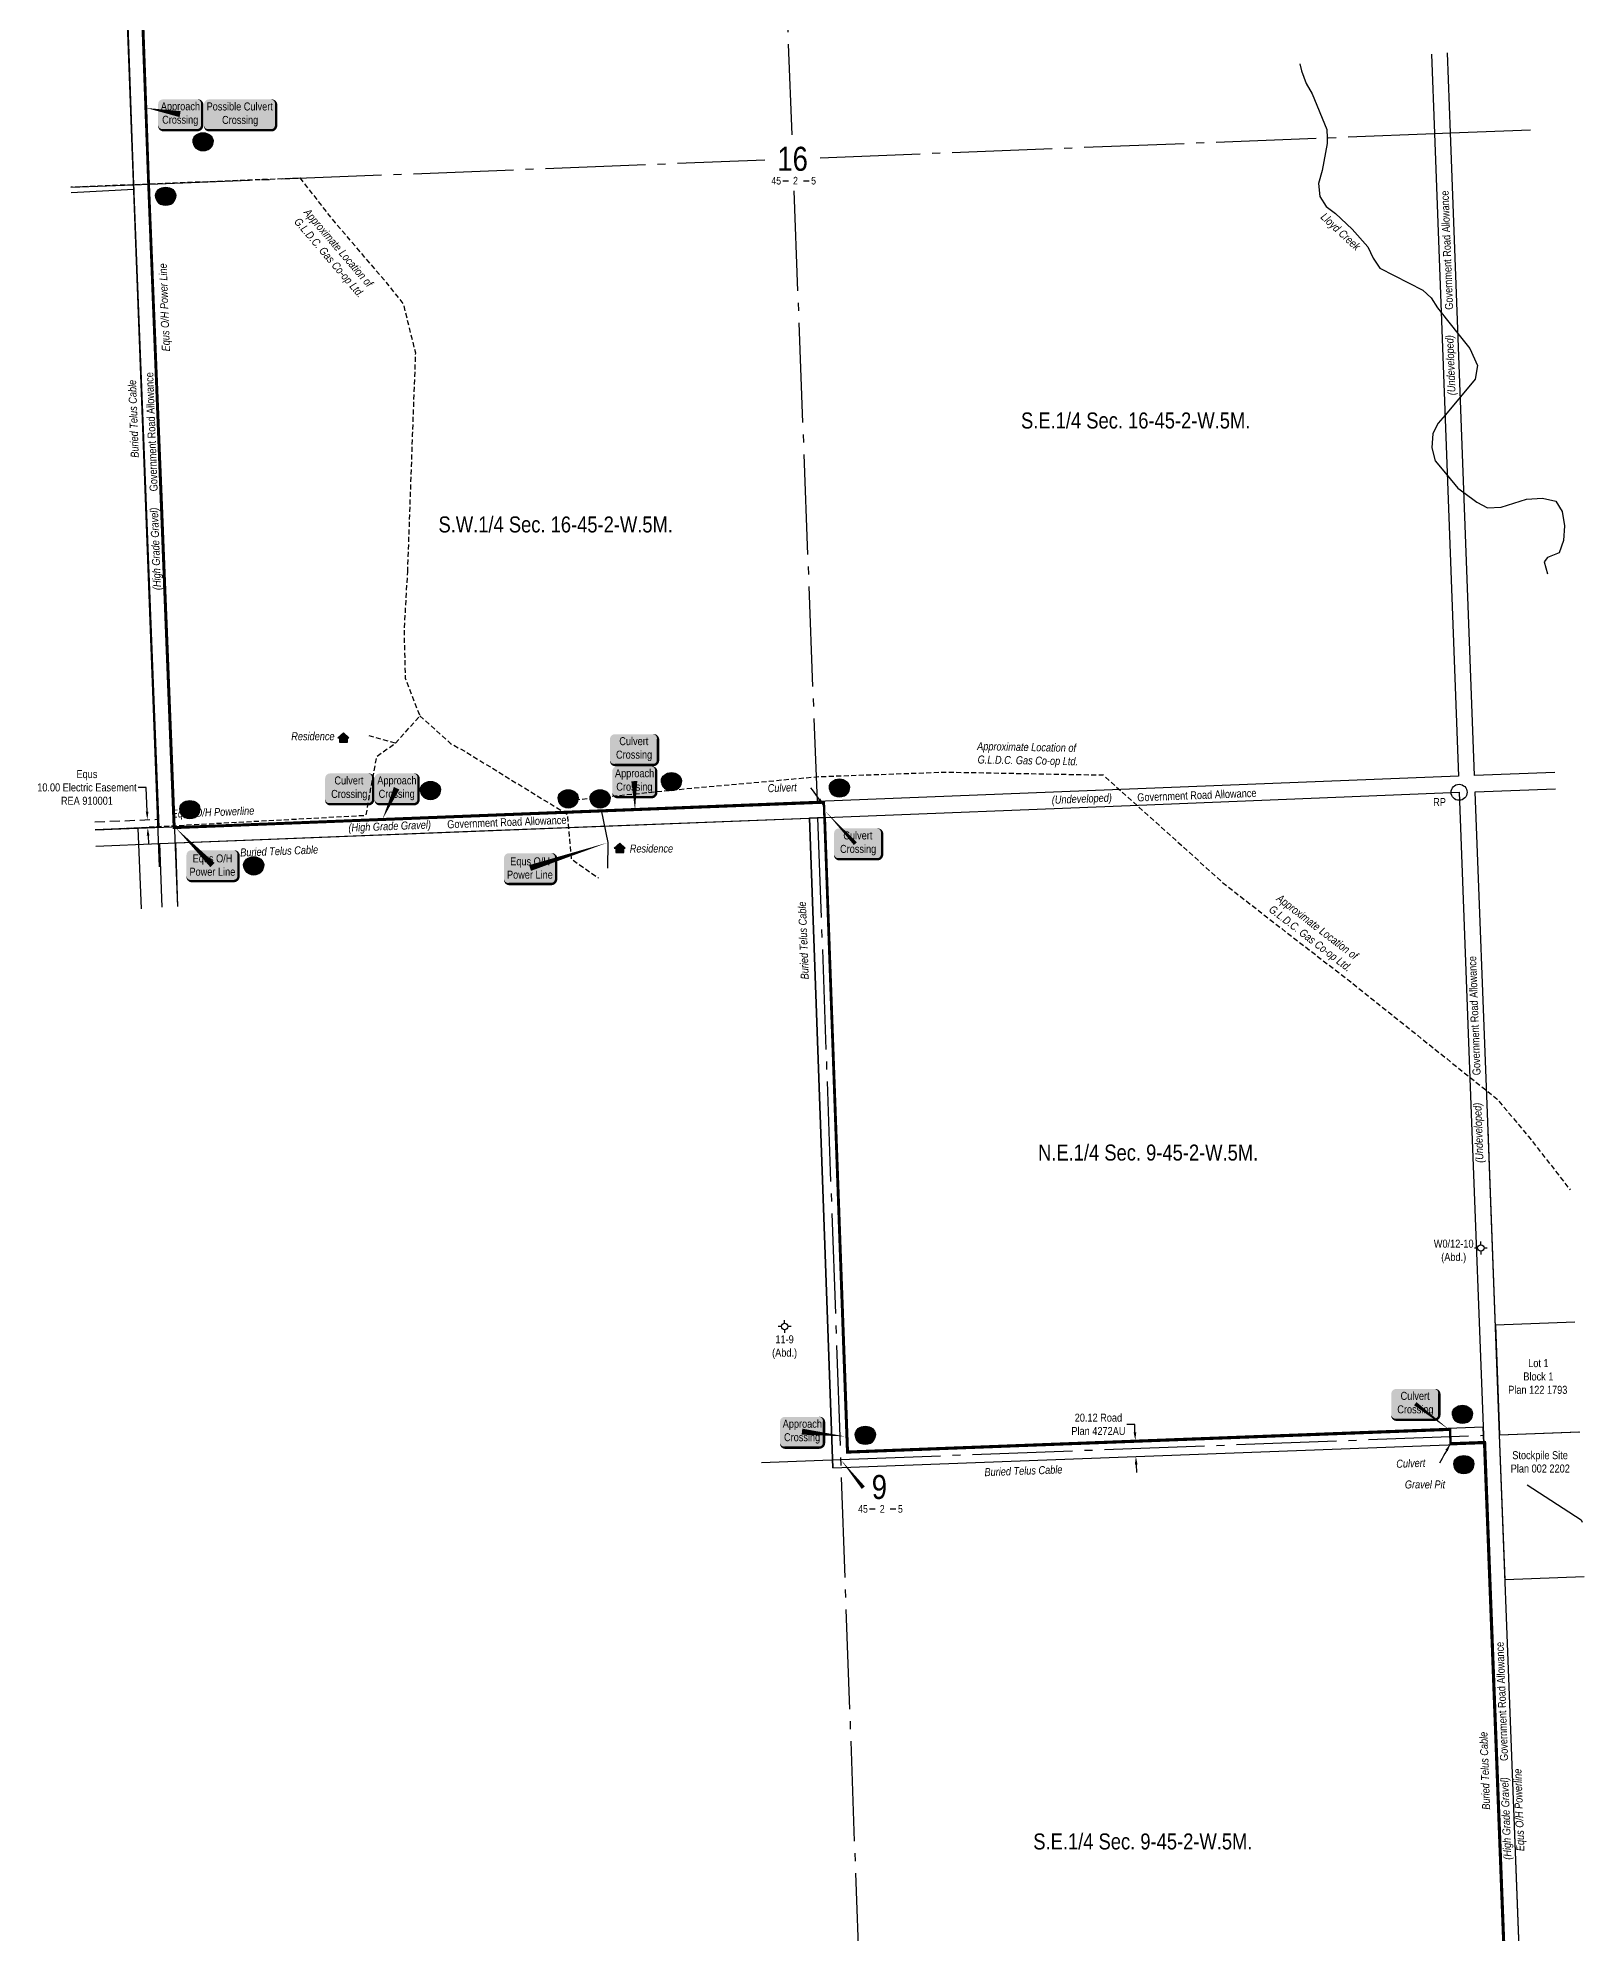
# Model space of a CAD drawing. Extents: x 685217 to 689013, y 5857541 to 5865900.
# Drawn here: x 685368 to 687300, y 5860285 to 5862653 of the extents above; entities that cross this region are included whole.
import ezdxf
from ezdxf.enums import TextEntityAlignment as Align

# ---------------------------------------------------------------- set-up
doc = ezdxf.new("R2010")
doc.units = 0
doc.header["$LTSCALE"] = 5
doc.header["$PDSIZE"] = 0.5
for name, pattern in [('foc-FLOWLINE', [3.75, 2.5, -1.25]), ('foc-QUARTERLINE', [33, 25, -3, 2, -3]), ('UG_PIPE', [1.875, 1.25, -0.625])]:
    doc.linetypes.add(name, pattern=pattern)
doc.layers.get('Defpoints').update_dxf_attribs({"color": 9})
for name, color, linetype in [('10', 1, 'Continuous'), ('35', 37, 'Continuous'), ('9', 3, 'Continuous'), ('AS-PIPE-UG', 44, 'UG_PIPE'), ('AS-PIPE-UG-T', 44, 'Continuous'), ('AS-POWER', 104, 'foc-POWER'), ('AS-POWER-T', 104, 'Continuous'), ('AS-RESIDENCE', 14, 'Continuous'), ('AS-TELEPHONE-T', 224, 'Continuous'), ('AS-TELUS', 224, 'foc-TEL'), ('C-SYMBOL', 7, 'Continuous'), ('CG-NOTES', 7, 'Continuous'), ('F-EZE', 190, 'foc-FLOWLINE'), ('F-RW', 190, 'Continuous'), ('F-WS-S', 190, 'Continuous'), ('L-ROAD-T', 7, 'Continuous'), ('L-SEC', 7, 'Continuous'), ('L-SECLBL', 7, 'Continuous'), ('L-SECQ', 8, 'foc-QUARTERLINE'), ('L-TITLEDB', 4, 'Continuous'), ('L-TITLEDB-T', 4, 'Continuous'), ('P-CROSSINGS', 250, 'Continuous'), ('T-WATER', 160, 'Continuous'), ('T-WATER-T', 170, 'Continuous')]:
    doc.layers.add(name, color=color, linetype=linetype)
doc.layers.add('F-RW-T', color=190, linetype='Continuous', lineweight=9)
doc.layers.add('T-TEXT', color=48, linetype='Continuous', lineweight=18)
doc.layers.add('P-PROPOSED-WL4', color=7, linetype='Continuous', true_color=0x5b5bc8)
doc.styles.add('175L', font='ARIALN.TTF', dxfattribs={"height": 20})
doc.styles.add('80', font='ARIALN.TTF', dxfattribs={"height": 10})
doc.styles.add('80CG', font='ARIALN.TTF', dxfattribs={"height": 10})
doc.styles.add('80L', font='ARIALN.TTF', dxfattribs={"height": 10})
doc.styles.add('80LS', font='ARIALNI.TTF', dxfattribs={"height": 10})
doc.styles.add('Crossing', font='ARIALN.TTF', dxfattribs={"height": 10})
doc.styles.add('foc-LtypeFont', font='ARIALN.TTF', dxfattribs={"height": 7.35})
doc.styles.add('SIMPLEX', font='ARIALN.TTF')
doc.styles.add('TXT', font='ARIALN.TTF', dxfattribs={"height": 0.2})
doc.linetypes.add('foc-POWER', pattern='A,6,-1,["P",foc-LtypeFont,S=0.2,R=0,X=-0.625,Y=-0.75],-1.24,4', length=12.24)
doc.linetypes.add('foc-TEL', pattern='A,2,-1,["T",foc-LtypeFont,S=0.2,R=0,X=-0.425,Y=-0.75],-1.24,8', length=12.24)
doc.dimstyles.new('Compass 5 000', dxfattribs={"dimscale": 5, "dimtxt": 9, "dimasz": 2, "dimexe": 0.2, "dimexo": 0.0625, "dimgap": 0.5, "dimtad": 0, "dimtih": 1, "dimtoh": 1, "dimzin": 0, "dimdsep": 46, "dimtxsty": '80CG', "dimcen": 0.1, "dimse1": 1, "dimse2": 1, "dimclrd": 256, "dimclrt": 256, "dimaunit": 1, "dimadec": 4, "dimazin": 0, "dimtfac": 0.06, "dimtofl": 0, "dimtmove": 0, "dimatfit": 1, "dimfxl": 0.2, "dimtolj": 1, "dimtzin": 0, "dimlwd": -1, "dimarcsym": 0})

# ---------------------------------------------------------------- blocks, each defined once
blk = doc.blocks.new('L-SECLBL')
at = {"layer": '9', "color": 7}
for p, q in [((-5.1, -27.8), (-12.3, -27.8)), ((20.7, -27.8), (13.5, -27.8))]:
    blk.add_line(p, q, dxfattribs=at)
at = {"layer": '10', "color": 2, "style": 'SIMPLEX'}
blk.add_attdef('SEC', text='', height=30, dxfattribs=at).set_placement((0, 0), align=Align.MIDDLE)
at = {"layer": '10', "color": 5, "style": '80L'}
blk.add_attdef('TWP', text='', height=9.5, dxfattribs=at).set_placement((-14.4, -27.4), align=Align.MIDDLE_RIGHT)
blk.add_attdef('RGE', text='', height=9.5, dxfattribs=at).set_placement((3.6, -27.4), align=Align.MIDDLE_CENTER)
blk.add_attdef('MER', text='', height=9.5, dxfattribs=at).set_placement((23.2, -27.4), align=Align.MIDDLE_LEFT)
blk = doc.blocks.new('*D388')
at = {"layer": 'Defpoints', "color": 0, "transparency": 16777216}
for p in [(686963.6, 5860909.2), (686739, 5860900.7), (686964.4, 5860889.1)]:
    blk.add_point(p, dxfattribs=at)
at = {"layer": 'L-TITLEDB-T', "transparency": 16777216}
for p, q in [((686738.2, 5860920.7), (686728.2, 5860920.7)), ((686738.6, 5860910.7), (686738.2, 5860920.7)), ((686740.1, 5860870.6), (686740.5, 5860860.6))]:
    blk.add_line(p, q, dxfattribs=at)
for points in [[(686740.2, 5860910.8), (686736.9, 5860910.6), (686739, 5860900.7)], [(686741.8, 5860870.7), (686738.4, 5860870.5), (686739.7, 5860880.6)]]:
    blk.add_solid(points, dxfattribs=at)
at = {"layer": 'L-TITLEDB-T', "transparency": 16777216, "insert": (686692.9, 5860920.7), "char_height": 10, "attachment_point": 5, "style": '80CG'}
blk.add_mtext('\\A1;20.12 Road\\PPlan 4272AU', dxfattribs=at)
blk = doc.blocks.new('GABD')
for p, q in [((-0.81, 0), (-1.62, 0)), ((0, 0.81), (0, 1.62)), ((1.62, 0), (0.81, 0)), ((0, -0.81), (0, -1.62))]:
    blk.add_line(p, q)
blk.add_circle((0, 0), 0.8)
blk = doc.blocks.new('*D406')
at = {"layer": 'Defpoints', "color": 0, "transparency": 16777216}
for p in [(685495.7, 5861676), (685496.1, 5861666), (685504.8, 5861676.3)]:
    blk.add_point(p, dxfattribs=at)
at = {"layer": 'F-WS-S', "transparency": 16777216}
for p, q in [((685503.1, 5861716.7), (685493.1, 5861716.7)), ((685504.4, 5861686.3), (685503.1, 5861716.7)), ((685505.6, 5861656.3), (685506, 5861646.4))]:
    blk.add_line(p, q, dxfattribs=at)
for points in [[(685506, 5861686.4), (685502.7, 5861686.3), (685504.8, 5861676.3)], [(685507.3, 5861656.4), (685503.9, 5861656.3), (685505.2, 5861666.3)]]:
    blk.add_solid(points, dxfattribs=at)
at = {"layer": 'F-WS-S', "transparency": 16777216, "insert": (685429.2, 5861716.7), "char_height": 10, "attachment_point": 5, "style": '80CG'}
blk.add_mtext('\\A1;Equs\\P10.00 Electric Easement\\PREA 910001', dxfattribs=at)
blk = doc.blocks.new('res_occ')
for points in [[(0.1, 0.89), (-1.26, -0.37), (1.46, -0.37)], [(-0.9, -1.43), (1.1, -1.43), (1.1, -0.37), (-0.9, -0.37)]]:
    blk.add_hatch(color=14).paths.add_polyline_path(points)
at = {"color": 14}
for points in [[(0.1, 0.89), (-1.26, -0.37), (1.46, -0.37)], [(-0.9, -1.43), (1.1, -1.43), (1.1, -0.37), (-0.9, -0.37)]]:
    blk.add_lwpolyline(points, close=True, dxfattribs=at)
blk = doc.blocks.new('xing2')
h = blk.add_hatch(color=50)
h.dxf.hatch_style = 1
edge = h.paths.add_edge_path()
edge.add_ellipse((0, 0), major_axis=(-12.5, 0), ratio=0.816297, start_angle=0, end_angle=360)
h = blk.add_hatch(color=250)
h.dxf.hatch_style = 1
edge = h.paths.add_edge_path()
edge.add_ellipse((0, -2), major_axis=(-12.5, 0), ratio=0.816297, start_angle=0, end_angle=180)
edge.add_line((12.5, -2), (12.5, 0))
edge.add_ellipse((0, 0), major_axis=(-12.5, 0), ratio=0.816297, start_angle=0, end_angle=180, ccw=False)
edge.add_line((-12.5, 0), (-12.5, -2))
at = {"color": 250}
blk.add_ellipse((0, 0), major_axis=(-12.5, 0), ratio=0.816297, dxfattribs=at)
blk.add_ellipse((0, -2), major_axis=(-12.5, 0), ratio=0.816297, start_param=0, end_param=3.141593, dxfattribs=at)
at = {"color": 250, "style": 'Crossing'}
blk.add_attdef('CROSSING', text='', height=9, dxfattribs=at).set_placement((0.1, 0), align=Align.MIDDLE_CENTER)
at = {"color": 250, "style": 'Crossing', "flags": 1}
for tag, p in [('DESCRIPTION', (0.1, -25.8)), ('OWNER', (0.1, -12.5)), ('LOCATION', (0.1, -39.3)), ('DWG_REF', (0.1, -52.8))]:
    blk.add_attdef(tag, text='', height=9, dxfattribs=at).set_placement(p, align=Align.MIDDLE_CENTER)
blk = doc.blocks.new('*U415')
at = {"layer": '35', "color": 3}
blk.add_circle((0, 0), 10, dxfattribs=at)
at = {"layer": '35', "color": 3, "style": '80'}
blk.add_attdef('RP_001', (-32.4, -17.2), '', height=10, dxfattribs=at)
blk = doc.blocks.new('*U419')
h = blk.add_hatch(color=254)
edge = h.paths.add_edge_path()
edge.add_line((-24, -20), (24, -20))
edge.add_arc((24, -14), 6, 270, 360)
edge.add_line((30, -14), (30, 12.5))
edge.add_arc((24, 12.5), 6, 0, 90)
edge.add_line((24, 18.5), (-24, 18.5))
edge.add_arc((-24, 12.5), 6, 90, 180)
edge.add_line((-30, 12.5), (-30, -14))
edge.add_arc((-24, -14), 6, 180, 270)
at = {"color": 160, "flags": 128}
blk.add_lwpolyline([(-24, -20, 3, 3, 0), (24, -20, 3, 3, 0.414214), (30, -14, 3, 3, 0), (30, 12.5, 3, 0, 0.414214), (24, 18.5, 0, 0, 0), (-24, 18.5, 0, 0, 0.414214), (-30, 12.5, 0, 0, 0), (-30, -14, 0, 3, 0.414214)], format="xyseb", close=True, dxfattribs=at)
at = {"color": 160, "style": '80'}
blk.add_attdef('ENTER_TEXT_001', (-26.8, -4.9), '', height=10, dxfattribs=at)
blk = doc.blocks.new('*U425')
h = blk.add_hatch(color=59)
edge = h.paths.add_edge_path()
edge.add_line((-21.5, -20), (21.5, -20))
edge.add_arc((21.5, -14), 6, 270, 360)
edge.add_line((27.5, -14), (27.5, 12.5))
edge.add_arc((21.5, 12.5), 6, 0, 90)
edge.add_line((21.5, 18.5), (-21.5, 18.5))
edge.add_arc((-21.5, 12.5), 6, 90, 180)
edge.add_line((-27.5, 12.5), (-27.5, -14))
edge.add_arc((-21.5, -14), 6, 180, 270)
at = {"color": 1, "flags": 128}
blk.add_lwpolyline([(-21.5, -20, 3, 3, 0), (21.5, -20, 3, 3, 0.414214), (27.5, -14, 3, 3, 0), (27.5, 12.5, 3, 0, 0.414214), (21.5, 18.5, 0, 0, 0), (-21.5, 18.5, 0, 0, 0.414214), (-27.5, 12.5, 0, 0, 0), (-27.5, -14, 0, 3, 0.414214)], format="xyseb", close=True, dxfattribs=at)
blk.add_lwpolyline([(54.3, -6, 0, 7.5, 0), (0, 0, 0, 0, 0)], format="xyseb", dxfattribs=at)
at = {"color": 1, "style": '80'}
blk.add_attdef('ENTER_TEXT_001', (-36, -5), '', height=10, dxfattribs=at)
blk = doc.blocks.new('*U426')
h = blk.add_hatch(color=255)
edge = h.paths.add_edge_path()
edge.add_line((-26.5, -20), (26.5, -20))
edge.add_arc((26.5, -14), 6, 270, 360)
edge.add_line((32.5, -14), (32.5, 12.5))
edge.add_arc((26.5, 12.5), 6, 0, 90)
edge.add_line((26.5, 18.5), (-26.5, 18.5))
edge.add_arc((-26.5, 12.5), 6, 90, 180)
edge.add_line((-32.5, 12.5), (-32.5, -14))
edge.add_arc((-26.5, -14), 6, 180, 270)
at = {"color": 104, "flags": 128}
blk.add_lwpolyline([(97.2, 31.8, 0, 7.5, 0), (0, 0, 0, 0, 0)], format="xyseb", dxfattribs=at)
blk.add_lwpolyline([(-26.5, -20, 3, 3, 0), (26.5, -20, 3, 3, 0.414214), (32.5, -14, 3, 3, 0), (32.5, 12.5, 3, 0, 0.414214), (26.5, 18.5, 0, 0, 0), (-26.5, 18.5, 0, 0, 0.414214), (-32.5, 12.5, 0, 0, 0), (-32.5, -14, 0, 3, 0.414214)], format="xyseb", close=True, dxfattribs=at)
at = {"color": 104, "style": '80'}
blk.add_attdef('ENTER_TEXT_001', (-26.8, -4.9), '', height=10, dxfattribs=at)
blk = doc.blocks.new('*U427')
h = blk.add_hatch(color=59)
edge = h.paths.add_edge_path()
edge.add_line((-21.5, -20), (21.5, -20))
edge.add_arc((21.5, -14), 6, 270, 360)
edge.add_line((27.5, -14), (27.5, 12.5))
edge.add_arc((21.5, 12.5), 6, 0, 90)
edge.add_line((21.5, 18.5), (-21.5, 18.5))
edge.add_arc((-21.5, 12.5), 6, 90, 180)
edge.add_line((-27.5, 12.5), (-27.5, -14))
edge.add_arc((-21.5, -14), 6, 180, 270)
at = {"color": 1, "flags": 128}
blk.add_lwpolyline([(-21.5, -20, 3, 3, 0), (21.5, -20, 3, 3, 0.414214), (27.5, -14, 3, 3, 0), (27.5, 12.5, 3, 0, 0.414214), (21.5, 18.5, 0, 0, 0), (-21.5, 18.5, 0, 0, 0.414214), (-27.5, 12.5, 0, 0, 0), (-27.5, -14, 0, 3, 0.414214)], format="xyseb", close=True, dxfattribs=at)
blk.add_lwpolyline([(0.9, -36.3, 0, 7.5, 0), (0, 0, 0, 0, 0)], format="xyseb", dxfattribs=at)
at = {"color": 1, "style": '80'}
blk.add_attdef('ENTER_TEXT_001', (-36, -5), '', height=10, dxfattribs=at)
blk = doc.blocks.new('*U428')
h = blk.add_hatch(color=59)
edge = h.paths.add_edge_path()
edge.add_line((-21.5, -20), (21.5, -20))
edge.add_arc((21.5, -14), 6, 270, 360)
edge.add_line((27.5, -14), (27.5, 12.5))
edge.add_arc((21.5, 12.5), 6, 0, 90)
edge.add_line((21.5, 18.5), (-21.5, 18.5))
edge.add_arc((-21.5, 12.5), 6, 90, 180)
edge.add_line((-27.5, 12.5), (-27.5, -14))
edge.add_arc((-21.5, -14), 6, 180, 270)
at = {"color": 1, "flags": 128}
blk.add_lwpolyline([(-21.5, -20, 3, 3, 0), (21.5, -20, 3, 3, 0.414214), (27.5, -14, 3, 3, 0), (27.5, 12.5, 3, 0, 0.414214), (21.5, 18.5, 0, 0, 0), (-21.5, 18.5, 0, 0, 0.414214), (-27.5, 12.5, 0, 0, 0), (-27.5, -14, 0, 3, 0.414214)], format="xyseb", close=True, dxfattribs=at)
blk.add_lwpolyline([(-17.7, -38.9, 0, 7.5, 0), (0, 0, 0, 0, 0)], format="xyseb", dxfattribs=at)
at = {"color": 1, "style": '80'}
blk.add_attdef('ENTER_TEXT_001', (-36, -5), '', height=10, dxfattribs=at)
blk = doc.blocks.new('*U429')
h = blk.add_hatch(color=255)
edge = h.paths.add_edge_path()
edge.add_line((-26.5, -20), (26.5, -20))
edge.add_arc((26.5, -14), 6, 270, 360)
edge.add_line((32.5, -14), (32.5, 12.5))
edge.add_arc((26.5, 12.5), 6, 0, 90)
edge.add_line((26.5, 18.5), (-26.5, 18.5))
edge.add_arc((-26.5, 12.5), 6, 90, 180)
edge.add_line((-32.5, 12.5), (-32.5, -14))
edge.add_arc((-26.5, -14), 6, 180, 270)
at = {"color": 104, "flags": 128}
blk.add_lwpolyline([(-46.8, 47.3, 0, 7.5, 0), (0, 0, 0, 0, 0)], format="xyseb", dxfattribs=at)
blk.add_lwpolyline([(-26.5, -20, 3, 3, 0), (26.5, -20, 3, 3, 0.414214), (32.5, -14, 3, 3, 0), (32.5, 12.5, 3, 0, 0.414214), (26.5, 18.5, 0, 0, 0), (-26.5, 18.5, 0, 0, 0.414214), (-32.5, 12.5, 0, 0, 0), (-32.5, -14, 0, 3, 0.414214)], format="xyseb", close=True, dxfattribs=at)
at = {"color": 104, "style": '80'}
blk.add_attdef('ENTER_TEXT_001', (-26.8, -4.9), '', height=10, dxfattribs=at)
blk = doc.blocks.new('*U430')
h = blk.add_hatch(color=59)
edge = h.paths.add_edge_path()
edge.add_line((-21.5, -20), (21.5, -20))
edge.add_arc((21.5, -14), 6, 270, 360)
edge.add_line((27.5, -14), (27.5, 12.5))
edge.add_arc((21.5, 12.5), 6, 0, 90)
edge.add_line((21.5, 18.5), (-21.5, 18.5))
edge.add_arc((-21.5, 12.5), 6, 90, 180)
edge.add_line((-27.5, 12.5), (-27.5, -14))
edge.add_arc((-21.5, -14), 6, 180, 270)
at = {"color": 1, "flags": 128}
blk.add_lwpolyline([(-42.6, 7.8, 0, 7.5, 0), (0, 0, 0, 0, 0)], format="xyseb", dxfattribs=at)
blk.add_lwpolyline([(-21.5, -20, 3, 3, 0), (21.5, -20, 3, 3, 0.414214), (27.5, -14, 3, 3, 0), (27.5, 12.5, 3, 0, 0.414214), (21.5, 18.5, 0, 0, 0), (-21.5, 18.5, 0, 0, 0.414214), (-27.5, 12.5, 0, 0, 0), (-27.5, -14, 0, 3, 0.414214)], format="xyseb", close=True, dxfattribs=at)
at = {"color": 1, "style": '80'}
blk.add_attdef('ENTER_TEXT_001', (-36, -5), '', height=10, dxfattribs=at)
blk = doc.blocks.new('*U449')
h = blk.add_hatch(color=254)
edge = h.paths.add_edge_path()
edge.add_line((-39, -20), (39, -20))
edge.add_arc((39, -14), 6, 270, 360)
edge.add_line((45, -14), (45, 12.5))
edge.add_arc((39, 12.5), 6, 0, 90)
edge.add_line((39, 18.5), (-39, 18.5))
edge.add_arc((-39, 12.5), 6, 90, 180)
edge.add_line((-45, 12.5), (-45, -14))
edge.add_arc((-39, -14), 6, 180, 270)
at = {"color": 160, "flags": 128}
blk.add_lwpolyline([(-39, -20, 3, 3, 0), (39, -20, 3, 3, 0.414214), (45, -14, 3, 3, 0), (45, 12.5, 3, 0, 0.414214), (39, 18.5, 0, 0, 0), (-39, 18.5, 0, 0, 0.414214), (-45, 12.5, 0, 0, 0), (-45, -14, 0, 3, 0.414214)], format="xyseb", close=True, dxfattribs=at)
at = {"color": 160, "style": '80'}
blk.add_attdef('ENTER_TEXT_001', (-26.8, -4.9), '', height=10, dxfattribs=at)

msp = doc.modelspace()

# ---------------------------------------------------------------- linework, layer by layer
at = {"layer": 'AS-PIPE-UG', "flags": 128}
for points in [[(685829.969, 5861986.127), (685836.158, 5862157.526), (685839.951, 5862259.374), (685824.734, 5862321.136), (685803.455, 5862347.732), (685739.576, 5862422.256), (685695.83, 5862478.191), (685409.271, 5862466.789)], [(685814.646, 5861772.004), (685845.271, 5861806.347), (685827.192, 5861852.834), (685825.794, 5861913.264), (685829.969, 5861986.127)], [(685845.271, 5861806.347), (685883.357, 5861771.702), (685901.923, 5861761.495), (686029.216, 5861683.372), (686034.175, 5861627.406), (686068.531, 5861603.462)], [(685450.656, 5861664.318), (685777.958, 5861681.957), (685785.397, 5861723.732), (685791.417, 5861755.753), (685814.646, 5861772.004), (685781.667, 5861781.277)], [(686038.584, 5861701.244), (686202.966, 5861717.632), (686344.374, 5861730.284), (686502.017, 5861735.958), (686698.911, 5861732.304), (686848.542, 5861597.569), (686927.533, 5861535.806), (687006.164, 5861475.308), (687190.617, 5861327.687), (687230.42, 5861280.363), (687282.106, 5861214.029)]]:
    msp.add_lwpolyline(points, dxfattribs=at)
at = {"layer": 'AS-POWER', "flags": 128}
for points in [[(685542.804, 5861567.757), (685507.515, 5862470.797), (685478.189, 5863273.084), (685448.923, 5864076.216), (685419.389, 5864879.369)], [(685439.378, 5861663.641), (686036.585, 5861687.124), (686071.781, 5861688.499), (686080.029, 5861647.841), (686079.569, 5861615.666)], [(685497.383, 5861565.179), (685493.253, 5861665.847)], [(687285.584, 5858497.665), (687254.93, 5859300.51), (687224.731, 5860104.658), (687194.103, 5860907.823), (687179.635, 5861289.064)]]:
    msp.add_lwpolyline(points, dxfattribs=at)
at = {"layer": 'AS-TELUS'}
for p, q in [((685519.682, 5861617.58), (685455.159, 5863322.433)), ((685519.993, 5861646.812), (686332.031, 5861678.533)), ((686361.022, 5860866.268), (686332.031, 5861678.533)), ((686361.022, 5860866.268), (687174.383, 5860897.017)), ((687204.629, 5860103.929), (687174.383, 5860897.017))]:
    msp.add_line(p, q, dxfattribs=at)
at = {"layer": 'AS-TELUS', "flags": 128}
msp.add_lwpolyline([(687228.407, 5860845.195), (687296.186, 5860801.565), (687297.181, 5860798.592)], dxfattribs=at)
at = {"layer": 'F-EZE'}
msp.add_lwpolyline([(685439.004, 5861673.636), (685518.803, 5861676.909), (685519.198, 5861666.911), (685439.379, 5861663.636)], dxfattribs=at)
at = {"layer": 'F-RW'}
msp.add_lwpolyline([(685409.27, 5862466.813), (685487.421, 5862470.007), (685487.665, 5862463.846), (685409.535, 5862459.746)], dxfattribs=at)
at = {"layer": 'L-SEC'}
for p, q in [((685472.755, 5862871.144), (685487.421, 5862470.007)), ((685507.52, 5862470.797), (685492.854, 5862871.941)), ((687109.098, 5862633.229), (687112.812, 5862533.966)), ((687132.913, 5862534.724), (687129.171, 5862634.722)), ((687112.812, 5862533.966), (687127.788, 5862132.344)), ((687147.887, 5862133.104), (687132.913, 5862534.724)), ((685487.421, 5862470.007), (685503.309, 5862068.459)), ((685523.408, 5862069.247), (685507.52, 5862470.797)), ((687127.788, 5862132.344), (687142.76, 5861730.723)), ((687162.86, 5861731.485), (687147.887, 5862133.104)), ((685503.309, 5862068.459), (685519.198, 5861666.911)), ((685539.297, 5861667.696), (685523.408, 5862069.247)), ((687142.76, 5861730.723), (686742.038, 5861714.873)), ((687263.19, 5861735.291), (687162.86, 5861731.485)), ((686742.038, 5861714.873), (686341.317, 5861699.024)), ((686742.795, 5861694.773), (687143.509, 5861710.622)), ((687143.509, 5861710.622), (687158.755, 5861308.844)), ((687163.609, 5861711.385), (687263.949, 5861715.192)), ((687178.856, 5861309.604), (687163.609, 5861711.385)), ((685940.307, 5861683.36), (685539.297, 5861667.696)), ((686341.317, 5861699.024), (685940.307, 5861683.36)), ((686342.079, 5861678.924), (686742.795, 5861694.773)), ((685519.198, 5861666.911), (685439.378, 5861663.641)), ((685540.093, 5861647.598), (685941.086, 5861663.261)), ((685941.086, 5861663.261), (686342.079, 5861678.924)), ((685440.132, 5861643.54), (685519.993, 5861646.812)), ((685519.993, 5861646.812), (685522.704, 5861566.972)), ((685542.804, 5861567.757), (685540.093, 5861647.598)), ((687158.755, 5861308.844), (687174.002, 5860907.067)), ((687194.103, 5860907.823), (687178.856, 5861309.604)), ((687174.002, 5860907.067), (687189.317, 5860505.498)), ((687209.417, 5860506.241), (687194.103, 5860907.823)), ((687189.317, 5860505.498), (687204.63, 5860103.929)), ((687224.731, 5860104.658), (687209.417, 5860506.241))]:
    msp.add_line(p, q, dxfattribs=at)
at = {"layer": 'L-SECLBL', "flags": 128}
msp.add_lwpolyline([(686370.823, 5860876.814, 0, 5, 0), (686399.14, 5860841.613, 0, 0, 0)], format="xyseb", dxfattribs=at)
at = {"layer": 'L-SECQ'}
for p, q in [((686280.335, 5863305.148), (686309.676, 5862532.388)), ((687132.913, 5862534.724), (687232.842, 5862538.494)), ((686345.232, 5862503.761), (687112.812, 5862533.966)), ((687112.812, 5862533.966), (687132.913, 5862534.724)), ((685507.52, 5862470.797), (686276.003, 5862501.037)), ((685409.269, 5862466.818), (685487.421, 5862470.007)), ((685487.421, 5862470.007), (685507.52, 5862470.797)), ((686312.331, 5862462.44), (686341.317, 5861699.024)), ((686342.079, 5861678.924), (686399.629, 5860072.977)), ((686370.823, 5860876.814), (687174.002, 5860907.067)), ((687194.103, 5860907.823), (687294.313, 5860911.593)), ((686272.051, 5860873.094), (686370.823, 5860876.814))]:
    msp.add_line(p, q, dxfattribs=at)
at = {"layer": 'L-TITLEDB', "flags": 128}
for points in [[(687174.383, 5860897.017), (687173.62, 5860917.12), (686380.474, 5860887.19), (686352.126, 5861679.319), (686332.031, 5861678.533), (686361.022, 5860866.268), (687174.383, 5860897.017)], [(687288.108, 5861048.62), (687188.939, 5861044.868), (687194.124, 5860907.826), (687293.083, 5860911.527)], [(687299.665, 5860730.135), (687201.041, 5860726.482), (687194.124, 5860907.826), (687293.082, 5860911.542)]]:
    msp.add_lwpolyline(points, dxfattribs=at)
at = {"layer": 'P-PROPOSED-WL4', "linetype": 'Continuous', "flags": 128}
msp.add_lwpolyline([(687267.004, 5858496.461, 3, 3, 0), (687240.562, 5859188.953, 3, 3, 0), (687257.664, 5859189.606, 3, 3, 0), (687253.436, 5859300.452, 3, 3, 0), (687238.274, 5859704.05, 3, 3, 0), (687221.172, 5859703.406, 3, 3, 0), (687206.128, 5860103.987, 3, 3, 0), (687175.824, 5860898.586, 3, 3, 0), (687132.854, 5860896.948, 3, 3, 0), (687132.207, 5860914.056, 3, 3, 0), (686379.047, 5860885.638, 3, 3, 0), (686350.627, 5861679.263, 3, 3, 0), (686349.889, 5861697.865, 3, 3, 0), (685537.848, 5861666.14, 3, 3, 0), (685506.016, 5862470.74, 3, 3, 0), (685476.69, 5863273.03, 3, 3, 0), (685447.424, 5864076.161, 3, 3, 0), (685417.835, 5864880.808, 3, 3, 0), (686610.664, 5864927.416, 3, 3, 0), (686609.854, 5864947.514, 0, 0, 0)], format="xyseb", dxfattribs=at)
at = {"layer": 'T-TEXT', "const_width": 2, "flags": 128}
for points in [[(685502.575, 5862560.966), (685502.219, 5862572.217)], [(686350.489, 5861682.562), (686350.133, 5861693.813)], [(687132.918, 5860896.703), (687132.562, 5860907.953)]]:
    msp.add_lwpolyline(points, dxfattribs=at)
at = {"layer": 'T-WATER', "linetype": 'Continuous'}
msp.add_lwpolyline([(686944.391, 5862620.977), (686946.55, 5862612.272), (686952.564, 5862596.509), (686959.761, 5862583.372), (686978.439, 5862538.995), (686978.579, 5862528.665), (686978.676, 5862521.43), (686972.437, 5862487.652), (686968.054, 5862471.686), (686969.578, 5862455.421), (686977.597, 5862442.913), (686989.06, 5862433.821), (687010.038, 5862414.321), (687029.406, 5862392.545), (687035.97, 5862378.357), (687044.294, 5862365.863), (687098.069, 5862338.067), (687108.529, 5862328.528), (687116.673, 5862316.025), (687121.148, 5862310.377), (687142.122, 5862283.957), (687156.943, 5862265.291), (687166.467, 5862243.88), (687163.623, 5862226.761), (687145.096, 5862204.839), (687125.927, 5862182.154), (687117.365, 5862171.996), (687110.557, 5862158.966), (687109.367, 5862141.239), (687113.725, 5862124.766), (687128.736, 5862106.785), (687142.052, 5862090.875), (687149.59, 5862085.266), (687165.562, 5862073.385), (687178.806, 5862066.157), (687196.261, 5862066.946), (687227.77, 5862077.201), (687247.752, 5862078.13), (687264.323, 5862074.441), (687272.143, 5862061.388), (687275.048, 5862043.607), (687273.871, 5862025.218), (687268.742, 5862009.949), (687254.029, 5862004.256), (687249.601, 5861998.55), (687253.804, 5861983.708)], dxfattribs=at)
at = {"layer": 'T-WATER-T', "color": 160, "flags": 128}
for points in [[(686351.967, 5861686.735, 0, 4.998, 0), (686389.234, 5861646.429, 0, 0, 0)], [(687132.105, 5860913.339, 0, 4.998, 0), (687088.789, 5860946.528, 0, 0, 0)]]:
    msp.add_lwpolyline(points, format="xyseb", dxfattribs=at)

# ---------------------------------------------------------------- block references
at = {"layer": '35'}
msp.add_blockref('*U415', (687143.509, 5861710.622), dxfattribs=at).add_auto_attribs({'RP_001': 'RP'})
at = {"layer": 'AS-POWER-T'}
ref = msp.add_blockref('*U429', (685586.078, 5861619.724), dxfattribs=dict(at, xscale=0.9998299877283919, yscale=0.9998299877283919, zscale=0.9998299877283919))
ref.add_attrib('ENTER_TEXT_001', 'Equs O/H', (685561.273, 5861623.05), dxfattribs={"layer": '0', "color": 104, "height": 9.9983, "style": '80'})
ref.add_attrib('ENTER_TEXT_002', 'Power Line', (685557.239, 5861606.386), dxfattribs={"layer": '0', "color": 104, "height": 9.9983, "style": '80'})
ref = msp.add_blockref('*U426', (685982.836, 5861616.035), dxfattribs=dict(at, xscale=0.9998299877283919, yscale=0.9998299877283919, zscale=0.9998299877283919))
ref.add_attrib('ENTER_TEXT_001', 'Equs O/H', (685958.031, 5861619.361), dxfattribs={"layer": '0', "color": 104, "height": 9.9983, "style": '80'})
ref.add_attrib('ENTER_TEXT_002', 'Power Line', (685953.997, 5861602.697), dxfattribs={"layer": '0', "color": 104, "height": 9.9983, "style": '80'})
at = {"layer": 'AS-RESIDENCE', "xscale": 5, "yscale": 5, "zscale": 5}
for p in [(685749.113, 5861780.563), (686094.355, 5861642.709)]:
    msp.add_blockref('res_occ', p, dxfattribs=at)
at = {"layer": 'CG-NOTES'}
ref = msp.add_blockref('*U430', (685545.623, 5862558.153), dxfattribs=dict(at, xscale=0.999081924950458, yscale=0.999081924950458, zscale=0.999081924950458))
ref.add_attrib('ENTER_TEXT_001', 'Approach', (685521.521, 5862563.041), dxfattribs={"layer": '0', "color": 1, "height": 9.9908, "style": '80'})
ref.add_attrib('ENTER_TEXT_002', 'Crossing', (685523.167, 5862546.212), dxfattribs={"layer": '0', "color": 1, "height": 9.9908, "style": '80'})
ref = msp.add_blockref('*U449', (685620.492, 5862557.995), dxfattribs=dict(at, xscale=1.000131017163248, yscale=1.000131017163248, zscale=1.000131017163248))
ref.add_attrib('ENTER_TEXT_001', 'Possible Culvert', (685578.696, 5862562.799), dxfattribs={"layer": '0', "color": 160, "height": 10.00131, "style": '80'})
ref.add_attrib('ENTER_TEXT_002', 'Crossing', (685598.013, 5862545.952), dxfattribs={"layer": '0', "color": 160, "height": 10.0013, "style": '80'})
ref = msp.add_blockref('*U419', (686112.682, 5861764.78), dxfattribs=dict(at, xscale=1.000131017163248, yscale=1.000131017163248, zscale=1.000131017163248))
ref.add_attrib('ENTER_TEXT_001', 'Culvert', (686094.299, 5861769.584), dxfattribs={"layer": '0', "color": 160, "height": 10.0013, "style": '80'})
ref.add_attrib('ENTER_TEXT_002', 'Crossing', (686090.203, 5861752.738), dxfattribs={"layer": '0', "color": 160, "height": 10.0013, "style": '80'})
ref = msp.add_blockref('*U419', (685756.83, 5861715.685), dxfattribs=dict(at, xscale=1.000131017163248, yscale=1.000131017163248, zscale=1.000131017163248))
ref.add_attrib('ENTER_TEXT_001', 'Culvert', (685738.447, 5861720.489), dxfattribs={"layer": '0', "color": 160, "height": 10.0013, "style": '80'})
ref.add_attrib('ENTER_TEXT_002', 'Crossing', (685734.351, 5861703.642), dxfattribs={"layer": '0', "color": 160, "height": 10.0013, "style": '80'})
ref = msp.add_blockref('*U428', (685816.095, 5861715.688), dxfattribs=dict(at, xscale=0.999081924950458, yscale=0.999081924950458, zscale=0.999081924950458))
ref.add_attrib('ENTER_TEXT_001', 'Approach', (685791.994, 5861720.576), dxfattribs={"layer": '0', "color": 1, "height": 9.9908, "style": '80'})
ref.add_attrib('ENTER_TEXT_002', 'Crossing', (685793.64, 5861703.747), dxfattribs={"layer": '0', "color": 1, "height": 9.9908, "style": '80'})
ref = msp.add_blockref('*U427', (686113.045, 5861724.591), dxfattribs=dict(at, xscale=0.999081924950458, yscale=0.999081924950458, zscale=0.999081924950458))
ref.add_attrib('ENTER_TEXT_001', 'Approach', (686088.944, 5861729.479), dxfattribs={"layer": '0', "color": 1, "height": 9.9908, "style": '80'})
ref.add_attrib('ENTER_TEXT_002', 'Crossing', (686090.59, 5861712.65), dxfattribs={"layer": '0', "color": 1, "height": 9.9908, "style": '80'})
ref = msp.add_blockref('*U419', (686392.595, 5861646.971), dxfattribs=dict(at, xscale=1.000131017163248, yscale=1.000131017163248, zscale=1.000131017163248))
ref.add_attrib('ENTER_TEXT_001', 'Culvert', (686374.212, 5861651.775), dxfattribs={"layer": '0', "color": 160, "height": 10.0013, "style": '80'})
ref.add_attrib('ENTER_TEXT_002', 'Crossing', (686370.116, 5861634.929), dxfattribs={"layer": '0', "color": 160, "height": 10.0013, "style": '80'})
ref = msp.add_blockref('*U419', (687088.789, 5860946.528), dxfattribs=dict(at, xscale=1.000131017163248, yscale=1.000131017163248, zscale=1.000131017163248))
ref.add_attrib('ENTER_TEXT_001', 'Culvert', (687070.406, 5860951.332), dxfattribs={"layer": '0', "color": 160, "height": 10.0013, "style": '80'})
ref.add_attrib('ENTER_TEXT_002', 'Crossing', (687066.309, 5860934.486), dxfattribs={"layer": '0', "color": 160, "height": 10.0013, "style": '80'})
ref = msp.add_blockref('*U425', (686322.561, 5860911.632), dxfattribs=dict(at, xscale=0.999081924950458, yscale=0.999081924950458, zscale=0.999081924950458))
ref.add_attrib('ENTER_TEXT_001', 'Approach', (686298.46, 5860916.519), dxfattribs={"layer": '0', "color": 1, "height": 9.9908, "style": '80'})
ref.add_attrib('ENTER_TEXT_002', 'Crossing', (686300.106, 5860899.691), dxfattribs={"layer": '0', "color": 1, "height": 9.9908, "style": '80'})
at = {"layer": 'F-WS-S', "color": 2, "xscale": 5, "yscale": 5, "zscale": 5}
for p in [(687170.673, 5861141.122), (686300.891, 5861043.032)]:
    msp.add_blockref('GABD', p, dxfattribs=at)
at = {"layer": 'L-SECLBL'}
for p, values in [((686310.814, 5862502.407), {'SEC': '16', 'TWP': '45', 'RGE': '2', 'MER': '5'}), ((686419.237, 5860842.479), {'SEC': '9', 'TWP': '45', 'RGE': '2', 'MER': '5'})]:
    msp.add_blockref('L-SECLBL', p, dxfattribs=at).add_auto_attribs(values)
at = {"layer": 'P-CROSSINGS'}
for p, values in [((685574.223, 5862524.781), {'CROSSING': 'X31'}), ((685527.57, 5862456.618), {'CROSSING': 'X30'}), ((686159.446, 5861725.057), {'CROSSING': 'X24'}), ((685858.38, 5861714.025), {'CROSSING': 'X27'}), ((686030.421, 5861703.617), {'CROSSING': 'X26'}), ((686070.322, 5861703.617), {'CROSSING': 'X25'}), ((686369.293, 5861717.071), {'CROSSING': 'X23'}), ((685557.735, 5861690.104), {'CROSSING': 'X29'}), ((685637.517, 5861619.914), {'CROSSING': 'X28'}), ((687147.582, 5860934.35), {'CROSSING': 'X21'}), ((686401.693, 5860908.21), {'CROSSING': 'X22'})]:
    msp.add_blockref('xing2', p, dxfattribs=at).add_auto_attribs(values)

# ---------------------------------------------------------------- texts
at = {"layer": 'AS-PIPE-UG-T', "char_height": 10, "attachment_point": 1, "style": '175L'}
for insert, rotation in [((685702.125, 5862447.079), 310.601866), ((686533.959, 5861773.51), 358.936787), ((686914.515, 5861588.701), 322.425141)]:
    msp.add_mtext_dynamic_manual_height_columns('\\pi7.5636;{\\fArial Narrow|b0|i1|c0|p34;Approximate Location of \\P\\pi8.4879;G.L.D.C. Gas Co-op Ltd.}', width=140.16821, gutter_width=100, heights=[0], dxfattribs=dict(at, insert=insert, rotation=rotation))
at = {"layer": 'AS-POWER', "char_height": 10, "attachment_point": 5, "style": '80CG'}
for insert, rotation in [((685586.741, 5861684.345), 2.237308), ((687219.725, 5860438.905), 92.153143)]:
    msp.add_mtext('\\A1;{\\fArial Narrow|b0|i1|c0|p34;Equs O/H Powerline}', dxfattribs=dict(at, insert=insert, rotation=rotation))
at = {"layer": 'AS-RESIDENCE', "char_height": 10, "attachment_point": 1, "style": 'TXT'}
for insert in [(685674.2, 5861785.702), (686097.178, 5861645.372)]:
    msp.add_mtext_dynamic_manual_height_columns('\\pi10.272;{\\fArial Narrow|b0|i1|c0|p34;Residence}', width=73.83253, gutter_width=1, heights=[0], dxfattribs=dict(at, insert=insert))
at = {"layer": 'AS-TELEPHONE-T', "char_height": 10, "attachment_point": 1, "style": '80L'}
for insert, rotation in [((685484.065, 5862128.297), 92.086894), ((686321.031, 5861476.346), 92.086894), ((686550.056, 5860865.892), 2.086894), ((687172.376, 5860438.689), 92.086894)]:
    msp.add_mtext_dynamic_manual_height_columns('\\pi0.29898;{\\fArial Narrow|b0|i1|c0|p34;Buried Telus Cable}', width=97.23506, gutter_width=50.012, heights=[0], dxfattribs=dict(at, insert=insert, rotation=rotation))
at = {"layer": 'AS-TELUS', "insert": (685669.365, 5861637.173), "char_height": 10, "attachment_point": 5, "rotation": 2.237308, "style": '80CG'}
msp.add_mtext('\\A1;{\\fArial Narrow|b0|i1|c0|p34;Buried Telus Cable}', dxfattribs=at)
at = {"layer": 'C-SYMBOL', "color": 3, "style": '175L'}
for s, p in [('S.E.1/4 Sec. 16-45-2-W.5M.', (686739.456, 5862159.312)), ('N.E.1/4 Sec. 9-45-2-W.5M.', (686755.008, 5861244.412)), ('S.E.1/4 Sec. 9-45-2-W.5M.', (686748.419, 5860383.472))]:
    msp.add_text(s, height=20, dxfattribs=at).set_placement(p, align=Align.BOTTOM_CENTER)
at = {"layer": 'F-RW-T', "char_height": 10, "attachment_point": 5, "style": '80CG'}
for s, insert in [('\\A1;W0/12-10\\P(Abd.)', (687136.757, 5861136.73)), ('\\A1;11-9\\P(Abd.)', (686300.815, 5861017.183))]:
    msp.add_mtext(s, dxfattribs=dict(at, insert=insert))
at = {"layer": 'L-ROAD-T', "style": '80L'}
for rotation, p in [(92.188254, (687128.203, 5862388.153)), (92.188254, (685509.799, 5862161.214)), (2.188254, (686815.897, 5861707.066)), (2.188254, (685953.795, 5861673.385)), (92.188254, (687162.579, 5861431.471)), (92.188254, (687196.921, 5860574.505))]:
    msp.add_text('Government Road Allowance', height=10, rotation=rotation, dxfattribs=at).set_placement(p, align=Align.MIDDLE_CENTER)
at = {"layer": 'T-TEXT', "style": '80LS'}
for s, rotation, p in [('(Undeveloped)', 92.188254, (687132.669, 5862244.419)), ('(High Grade Gravel)', 92.188254, (685514.823, 5862014.863)), ('(Undeveloped)', 2.188254, (686672.163, 5861702.599)), ('(High Grade Gravel)', 2.188254, (685807.444, 5861668.36)), ('(Undeveloped)', 92.188254, (687167.604, 5861285.12)), ('(High Grade Gravel)', 92.188254, (687201.946, 5860428.153))]:
    msp.add_text(s, height=10, rotation=rotation, dxfattribs=at).set_placement(p, align=Align.MIDDLE_CENTER)
at = {"layer": 'T-TEXT', "insert": (686297.825, 5861716.339), "char_height": 10, "attachment_point": 5, "rotation": 2.153143, "style": '80CG'}
msp.add_mtext('\\A1;{\\fArial Narrow|b0|i1|c0|p34;Culvert}', dxfattribs=at)
at = {"layer": 'T-WATER', "insert": (686994.492, 5862410.311), "char_height": 10, "attachment_point": 5, "rotation": 317.09115, "style": '80CG'}
msp.add_mtext('\\A1;{\\fArial Narrow|b0|i1|c0|p34;Lloyd Creek}', dxfattribs=at)

# ---------------------------------------------------------------- dimensions: what is measured, and where the dimension line sits
at = {"layer": 'F-WS-S', "color": 2}
dim = msp.add_linear_dim(base=(685504.773, 5861676.334), p1=(685496.143, 5861665.965), p2=(685495.733, 5861675.963), angle=92.34877, text='Equs\\P10.00 Electric Easement\\PREA 910001', dimstyle='Compass 5 000', dxfattribs=at)
dim.commit()
dim.dimension.update_dxf_attribs({"geometry": '*D406', "text_midpoint": (685429.175, 5861716.706), "dimtype": 161})
at = {"layer": 'L-TITLEDB-T'}
dim = msp.add_aligned_dim(p1=(686964.405, 5860889.079), p2=(686963.646, 5860909.196), distance=224.851, text='20.12 Road\\PPlan 4272AU', dimstyle='Compass 5 000', dxfattribs=at)
dim.commit()
dim.dimension.update_dxf_attribs({"geometry": '*D388', "text_midpoint": (686692.86, 5860920.703)})

# ---------------------------------------------------------------- leaders
at = {"layer": 'T-TEXT', "path_type": 1}
for points in [[(686350.133, 5861693.813), (686333.612, 5861716.38)], [(687132.788, 5860896.8), (687118.965, 5860872.045)]]:
    msp.add_leader(points, dimstyle='Compass 5 000', override={"dimgap": 0.5, "dimtad": 0}, dxfattribs=at)

# ---------------------------------------------------------------- next in the draw order: texts
at = {"layer": 'AS-POWER-T', "insert": (685522.885, 5862261.491), "char_height": 9.99272, "attachment_point": 1, "rotation": 92.105974, "style": '80L', "bg_fill": 3, "box_fill_scale": 1.15, "bg_fill_color": 256, "bg_fill_true_color": 256, "bg_fill_transparency": 0}
msp.add_mtext_dynamic_manual_height_columns('{\\fArial Narrow|b0|i1|c0|p34;Equs O/H Power Line}', width=112.4192, gutter_width=50, heights=[0], dxfattribs=at)
at = {"layer": 'C-SYMBOL', "color": 3, "insert": (686014.876, 5862055.387), "char_height": 20, "width": 292.87858, "attachment_point": 2, "style": '175L', "bg_fill": 3, "box_fill_scale": 1.15, "bg_fill_color": 256, "bg_fill_true_color": 256, "bg_fill_transparency": 0}
msp.add_mtext('S.W.1/4 Sec. 16-45-2-W.5M.', dxfattribs=at)
at = {"layer": 'L-TITLEDB-T', "char_height": 10, "attachment_point": 1, "style": '80L', "bg_fill": 2}
for s, insert in [('\\pi25.452;Lot 1 \\P\\pi19.422;Block 1\\P\\pi0.48997;Plan 122 1793', (687204.381, 5861002.267)), ('\\pi2.5261;Stockpile Site\\P\\pi0.52067;Plan 002 2202', (687207.466, 5860887.214))]:
    msp.add_mtext_dynamic_manual_height_columns(s, width=73.44925, gutter_width=50.012, heights=[0], dxfattribs=dict(at, insert=insert))
at = {"layer": 'T-TEXT', "insert": (687063.883, 5860850.663), "char_height": 10, "attachment_point": 1, "style": '80L', "bg_fill": 2}
msp.add_mtext_dynamic_manual_height_columns('\\pi11.909;{\\fArial Narrow|b0|i1|c0|p34;Gravel Pit}', width=73.44925, gutter_width=50.012, heights=[0], dxfattribs=at)

# ---------------------------------------------------------------- next in the draw order: block references
at = {"layer": 'P-CROSSINGS'}
msp.add_blockref('xing2', (687149.465, 5860871.527), dxfattribs=at).add_auto_attribs({'CROSSING': 'X20'})

# ---------------------------------------------------------------- next in the draw order: texts
at = {"layer": 'T-TEXT', "insert": (687083.179, 5860872.003), "char_height": 10, "attachment_point": 5, "rotation": 2.153143, "style": '80CG'}
msp.add_mtext('\\A1;{\\fArial Narrow|b0|i1|c0|p34;Culvert}', dxfattribs=at)

doc.saveas('drawing.dxf')
